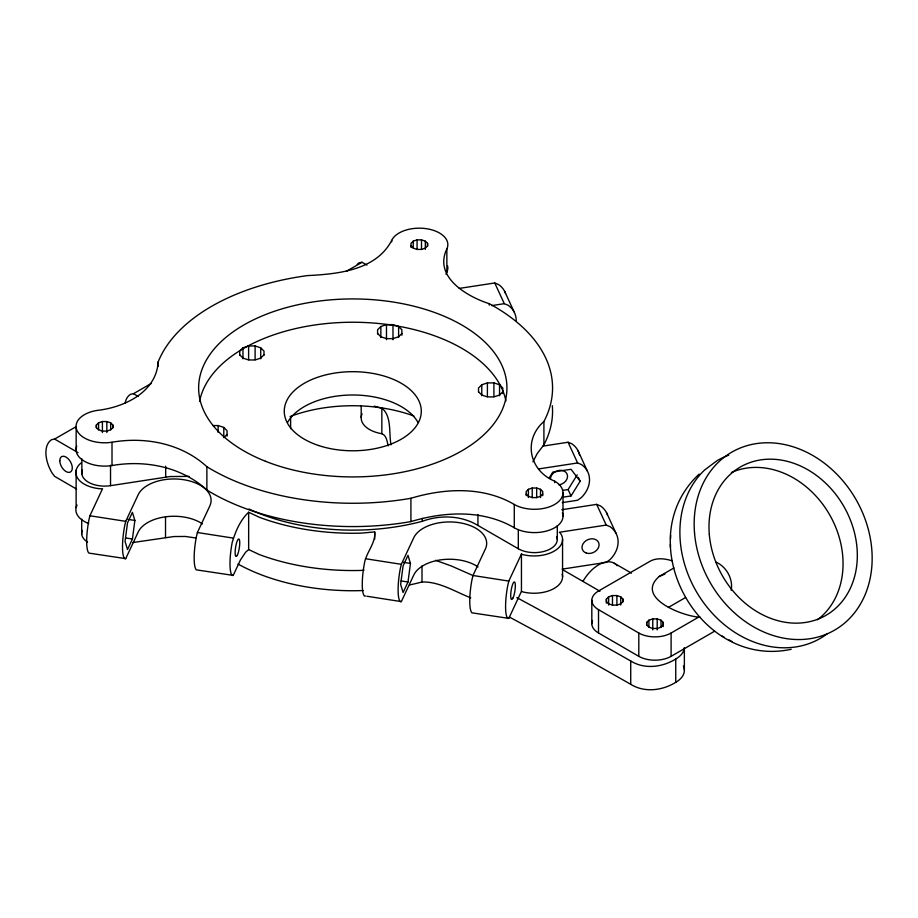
<?xml version="1.0" encoding="UTF-8"?>
<svg xmlns="http://www.w3.org/2000/svg" width="918" height="918" viewBox="0 0 918 918"><rect width="100%" height="100%" fill="white"/><g stroke="black" fill="none" stroke-linecap="round" stroke-linejoin="round"><path stroke-width="1.38" d="M96.356 425.034L96.344 427.593L98.57 429.819L102.403 431.093L106.844 431.093L110.676 429.819L112.891 427.593L112.891 425.034L110.676 422.819L106.844 421.546L102.403 421.546L98.57 422.819L96.356 425.034L96.356 427.777M106.844 432.516L106.844 421.546M110.676 429.681L110.676 422.819M112.891 427.777L112.891 425.034M411.012 247.481L411.012 243.373L413.226 241.159L417.07 239.873L421.5 239.873L425.332 241.159L427.559 243.373L427.559 246.116M413.226 248.009L413.226 241.159M425.332 249.386L425.332 241.159M427.559 243.373L427.559 245.932L425.332 248.147L421.5 249.421L417.07 249.421L413.226 248.147L411.012 245.932M542.722 495.651L542.722 491.532L540.507 489.317L536.674 488.032L532.233 488.032L528.401 489.317L526.186 491.532L526.186 495.651M591.823 623.643L591.823 600.338M684.369 670.14L684.369 648.119M606.396 599.052L606.385 601.611L608.6 603.826L612.432 605.111L616.862 605.111L620.706 603.837L622.932 601.623L622.943 599.064L620.729 596.849L616.896 595.564L612.467 595.564L608.623 596.838L606.396 599.052L606.396 603.16M646.685 622.404L646.674 624.963L648.888 627.178L652.721 628.463L657.15 628.474L660.994 627.201L663.221 624.986L663.232 622.427L661.017 620.201L657.185 618.916L652.755 618.916L648.911 620.189L646.685 622.404L646.685 625.147M791.201 649.29C697.646 669.44 628.738 539.543 699.195 474.055M670.404 547.105L670.461 544.259M670.576 538.614L670.656 535.366M132.422 539.015L134.877 520.449L132.422 512.37L127.51 522.881L125.055 541.448L127.51 549.526L132.422 539.015L125.537 537.948M408.005 582.001L410.461 563.423L408.005 555.356L403.094 565.855L400.638 584.433L403.094 592.5L408.005 582.001L401.12 580.922M158.194 361.818C156.358 392.456 124.045 407.42 97.228 410.403A28.55 16.478 0 0 0 77.043 430.588A28.55 16.478 0 0 0 112.007 442.235C145.159 436.44 181.615 443.463 206.871 466.711A199.768 115.335 0 0 0 410.92 498.267C444.473 488.181 483.075 486.173 514.275 504.464A28.55 16.478 0 0 0 554.644 504.464A28.55 16.478 0 0 0 554.644 481.158C529.193 470.659 522.755 440.009 543.915 421.488A199.768 115.335 0 0 0 489.237 303.686C466.987 296.548 433.296 276.949 446.859 248.916A28.55 16.478 0 0 0 426.675 228.731A28.55 16.478 0 0 0 391.711 240.39C376.173 270.397 337.617 274.08 307.576 275.584A199.768 115.335 0 0 0 158.194 361.818L158.194 366.19M81.472 462.661A28.55 16.478 0 0 0 100.636 488.801L102.552 488.732L89.907 515.755L88.874 520.127A28.55 6.082 -81.1 0 0 88.874 553.095L125.732 558.637L138.159 532.096A37.11 21.424 0 0 1 166.02 516.754A37.11 21.424 0 0 1 202.453 523.937M365.502 596.023L364.457 596.069A28.55 6.082 -81.1 0 1 364.457 563.113C366.259 552.28 375.829 543.307 374.693 531.924L361.336 533.129A171.276 98.88 0 0 1 259.14 517.19L248.652 512.267L248.652 549.561L245.576 552.28L240.424 559.991L233.218 575.391L196.349 569.86A28.55 6.082 -81.1 0 1 196.349 536.892L197.393 532.52L209.809 505.979A37.11 21.424 0 0 0 183.657 479.701A37.11 21.424 0 0 0 138.159 494.802L125.732 521.344L124.699 525.716A28.55 6.082 -81.1 0 0 124.699 558.683L125.732 558.637M248.652 512.267C240.172 520.104 235.444 531.625 232.185 542.481A28.55 6.082 -81.1 0 0 232.185 575.448L233.218 575.391M562.183 569.126L606.201 562.367L610.034 559.613A28.55 22.525 -24.7 0 0 610.034 526.657L606.201 525.073L559.349 532.268L560.416 533.186A28.55 16.478 0 0 1 554.162 551.144A28.55 16.478 0 0 1 523.042 554.679L521.447 554.059L521.447 591.353L508.801 618.376L471.944 612.834A28.55 6.082 -81.1 0 1 471.944 579.878L472.977 575.494L485.392 548.953A37.11 21.424 0 0 0 459.241 522.686A37.11 21.424 0 0 0 413.743 537.776L401.327 564.318L400.294 568.701A28.55 6.082 -81.1 0 0 400.294 601.657L401.327 601.611L413.743 575.07A37.11 21.424 0 0 1 441.604 559.739A37.11 21.424 0 0 1 478.037 566.922M521.447 554.059L508.801 581.083L507.769 585.454A28.55 6.082 -81.1 0 0 507.769 618.422L508.801 618.376M446.045 274.264L446.859 272.221A28.55 16.478 0 0 0 447.64 266.059M532.91 461.846L537.271 453.492L543.915 444.794A199.768 115.335 0 0 0 552.326 405.687M549.331 477.75L552.831 472.081L571.042 469.293L580.142 481.216L571.042 495.938L562.631 497.223M562.505 490.419L568.104 489.558L577.204 474.847M263.994 355.197L263.994 351.089L260.735 347.842L255.112 345.96L248.606 345.96L242.972 347.842L239.724 351.089L239.724 355.197M263.994 354.841L260.735 358.089L255.112 359.971L248.606 359.971L242.972 358.089L239.724 354.841M223.797 437.691L227.044 434.444M401.866 335.242L401.866 329.757L398.607 326.51L392.984 324.628L386.478 324.628L380.844 326.51L377.596 329.757L377.596 333.877M401.866 333.509L398.607 336.768L392.984 338.639L386.478 338.639L380.844 336.768L377.596 333.509M502.789 393.512L502.789 388.027L499.541 384.78L493.907 382.898L487.401 382.898L481.778 384.78L478.519 388.027L478.519 392.147M502.789 391.779L499.541 395.038L493.907 396.909L487.401 396.909L481.778 395.038L478.519 391.779M542.722 494.091L540.507 496.305L536.674 497.59L532.233 497.59L528.401 496.305L526.186 494.091M673.95 567.955L659.181 576.481C634.349 598.043 683.646 616.609 700.055 617.217M668.384 607.429L685.608 597.48M672.114 560.783C665.011 558.603 656.76 557.478 649.99 561.3L598.513 591.02A22.835 13.185 0 0 0 598.513 609.655L638.802 633.018A22.835 13.185 0 0 0 671.104 633.018L699.39 616.678M592.5 620.465A22.835 13.185 0 0 0 598.513 632.972L638.802 656.324A22.835 13.185 0 0 0 671.104 656.324L714.399 631.332M76.596 489.099L54.598 476.339L51.798 472.552A28.55 16.444 60.1 0 1 51.798 439.596L54.598 439.056L76.114 426.686M125.169 402.968A28.55 16.444 60.1 0 1 130.689 394.235L133.489 393.696L151.413 383.38M346.511 271.2L362.048 262.273L366.925 265.107M659.181 576.481L664.919 574.083M684.358 647.66A29.422 16.983 0 0 1 675.751 659.009C662.406 667.306 644.505 669.612 630.723 660.994L565.993 624.251L516.834 597.618M683.405 665.998A29.422 16.983 0 0 1 675.751 682.315C662.406 690.611 644.505 692.918 630.723 684.3L565.993 647.569L509.318 616.999M248.916 508.985A165.573 95.587 0 0 0 422.314 521.298C440.319 514.665 461.306 515.388 477.934 525.44L518.303 548.757A22.835 13.185 0 0 0 545.326 551.029A22.835 13.185 0 0 0 556.813 536.732M76.733 446.102A28.55 16.478 0 0 0 112.007 465.541C145.159 459.746 181.615 466.769 206.871 490.017A199.768 115.335 0 0 0 410.92 521.585C444.473 511.487 483.075 509.479 514.275 527.77A28.55 16.478 0 0 0 548.035 530.615A28.55 16.478 0 0 0 562.401 512.749M362.048 262.273L359.236 262.812A28.55 16.444 60.1 0 0 357.194 264.395M82.31 470.119A22.835 13.185 0 0 0 110.527 485.668L169.933 476.557L189.188 476.385M459.241 288.413L494.756 282.974L498.589 284.546A28.55 22.525 -24.7 0 1 505.577 293.485M491.727 305.602L504.28 303.674L508.113 305.246A28.55 22.525 -24.7 0 1 516.203 320.497M542.767 446.137L568.07 442.246L571.914 443.83A28.55 22.525 -24.7 0 1 579.602 455.236M538.556 468.949L577.606 462.959L581.438 464.531A28.55 22.525 -24.7 0 1 581.438 497.499L577.606 500.253L562.264 502.605M132.995 542.515L173.915 536.548L185.459 536.456L195.775 537.994M561.805 509.719L596.666 504.372L600.51 505.944A28.55 22.525 -24.7 0 1 607.498 514.883M409.577 584.938A165.573 95.587 0 0 0 422.005 581.978C439.343 581.473 455.041 591.697 470.739 597.836M364.01 570.181L361.336 570.422A171.276 98.88 0 0 1 259.14 554.483L248.652 549.561M212.965 425.562L218.163 425.562L223.797 427.432L227.044 430.691L227.044 436.176M127.992 519.37L134.877 520.449M403.576 562.355L410.461 563.423M89.907 515.755L125.732 521.344M197.393 532.52L233.218 538.097M365.502 558.729L401.327 564.318M472.977 575.494L508.801 581.083M366.879 596.241L401.327 601.611M374.372 406.135A28.55 16.478 0 0 0 381.842 408.074C391.975 416.221 388.75 433.158 391.011 444.851M362.071 413.8A28.55 16.478 0 0 0 381.842 433.721C386.639 435.35 387.029 441.684 388.257 445.873M435.545 560.313L451.128 565.901L471.967 575.093M521.447 591.353L523.042 591.972A28.55 16.478 0 0 0 551.638 589.723A28.55 16.478 0 0 0 562.229 574.22M721.64 635.841L724.13 637.207M729.076 639.926L731.921 641.498M614.326 563.273L631.458 573.153M562.849 569.814L599.936 591.215M133.489 393.696L138.285 396.473M54.598 439.056L78.03 452.631M504.567 291.19L514.103 311.891M577.892 450.474L587.417 471.175M606.488 512.588L616.024 533.301M494.756 282.974L504.28 303.674M568.07 442.246L577.606 462.959M596.666 504.372L606.201 525.073M578.386 477.394L580.142 481.216M568.104 489.558L571.042 495.938M675.751 659.009L675.751 682.315M671.104 633.018L671.104 656.324M663.232 622.427L663.232 626.535M661.017 620.201L661.017 627.063M657.185 618.916L657.185 629.886M652.755 618.916L652.755 629.886M648.911 620.189L648.911 627.04M638.802 633.018L638.802 656.324M630.723 660.994L630.723 684.3M622.943 599.064L622.943 601.806M620.729 596.849L620.729 605.077M616.896 595.564L616.896 605.157M612.467 595.564L612.467 605.157M608.623 596.838L608.623 605.065M598.513 609.655L598.513 632.972M562.998 492.817L562.998 516.123M562.562 539.497L562.562 576.791M557.295 525.716L557.295 539.428M554.644 481.158L554.644 482.616M543.915 421.488L543.915 444.794M540.507 489.317L540.507 497.545M536.674 488.032L536.674 497.636M532.233 488.032L532.233 497.636M528.401 489.317L528.401 497.545M518.303 529.56L518.303 548.757M514.275 504.464L514.275 527.77M499.541 384.78L499.541 395.75M493.907 382.898L493.907 396.61M489.237 303.686L489.237 305.143M487.401 382.898L487.401 396.61M481.778 384.78L481.778 395.75M477.934 514.47L477.934 525.44M446.859 248.916L446.859 272.221M422.314 518.383L422.314 521.298M422.005 565.958L422.005 581.978M421.5 239.873L421.5 249.466M417.07 239.873L417.07 249.466M410.92 498.267L410.92 521.585M398.607 326.51L398.607 337.48M392.984 324.628L392.984 339.717M391.711 240.39L391.711 241.847M386.478 324.628L386.478 339.717M381.842 408.074L381.842 433.721M380.844 326.51L380.844 337.48M374.693 531.924L374.693 539.096M361.199 406.008L361.199 417.403M290.627 417.013L290.627 428.672M260.735 347.842L260.735 358.812M255.112 345.96L255.112 359.672M248.606 345.96L248.606 359.672M242.972 347.842L242.972 358.812M223.797 427.432L223.797 437.037M218.163 425.562L218.163 432.412M206.871 466.711L206.871 490.017M165.676 466.172L165.676 477.142M165.527 516.949L165.527 537.523M112.007 442.235L112.007 465.541M110.527 465.277L110.527 485.668M102.403 421.546L102.403 432.516M98.57 422.819L98.57 429.681M81.851 458.885L81.851 473.975M81.713 519.175L81.713 534.253M76.16 427.616L76.16 450.922M76.125 470.28L76.125 507.574M582.93 581.404A31.396 18.131 -60 0 1 617.217 565.706M715.615 561.977A22.835 18.647 60 0 1 731.198 590.263M827.152 633.856A102.77 83.905 60 0 1 704.358 603.711A102.77 83.905 60 0 1 704.691 469.936L717.061 460.664A102.77 83.905 60 0 1 728.72 455.213M731.416 472.506A85.638 69.929 60 0 1 829.183 513.988A85.638 69.929 60 0 1 817.433 619.788M287.506 422.544A68.517 39.554 0 0 1 352.787 394.992A68.517 39.554 0 0 1 418.069 422.544M290.054 416.554A114.188 65.924 0 0 1 413.857 415.98M88.759 523.535A28.55 16.478 0 0 1 77.055 505.049M550.444 478.955A8.847 6.988 -24.7 0 1 559.005 470.406A8.847 6.988 -24.7 0 1 567.553 476.327A8.847 6.988 -24.7 0 1 559.005 484.865M199.562 401.487A154.155 89 0 0 1 352.374 322.241A154.155 89 0 0 1 505.921 401.005M363.115 590.549A165.573 95.587 0 0 1 238.003 564.031M87.577 542.102A22.835 13.185 0 0 1 82.184 530.397M694.536 532.991A102.77 83.905 60 0 0 834.542 630.161A102.77 83.905 60 0 0 820.405 460.331A102.77 83.905 60 0 0 694.536 532.991M709.304 534.356A85.638 69.929 60 0 0 825.982 615.324A85.638 69.929 60 0 0 814.197 473.803A85.638 69.929 60 0 0 709.304 534.356M318.535 445.494A68.517 39.554 0 0 0 421.293 411.23A68.517 39.554 0 0 0 318.535 376.977A68.517 39.554 0 0 0 318.535 445.494M59.796 460.71A8.847 5.095 60.1 0 0 69.171 472.403A8.847 5.095 60.1 0 0 69.171 459.884A8.847 5.095 60.1 0 0 59.796 460.71M586.258 553.038A8.847 6.988 -24.7 0 0 599.087 544.822A8.847 6.988 -24.7 0 0 586.246 540.53A8.847 6.988 -24.7 0 0 586.258 553.038M513.036 597.916A8.847 1.882 -81.1 0 0 515.032 582.804A8.847 1.882 -81.1 0 0 511.028 591.353A8.847 1.882 -81.1 0 0 513.036 597.916M237.441 554.931A8.847 1.882 -81.1 0 0 239.437 539.83A8.847 1.882 -81.1 0 0 235.444 548.367A8.847 1.882 -81.1 0 0 237.441 554.931M265.44 461.261A154.155 89 0 0 0 506.461 394.935A154.155 89 0 0 0 286.462 307.587A154.155 89 0 0 0 265.44 461.261"/></g></svg>
